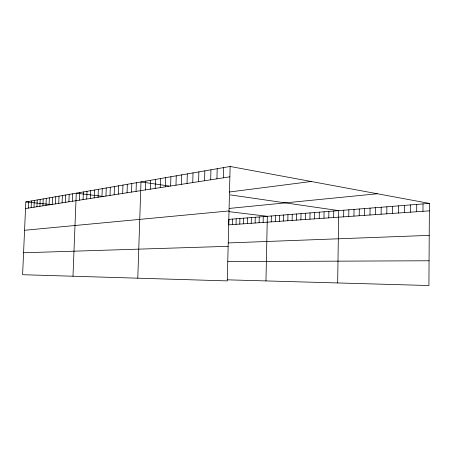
<?xml version="1.0" encoding="UTF-8"?>
<svg xmlns="http://www.w3.org/2000/svg" width="452" height="452" viewBox="0 0 452 452"><rect width="100%" height="100%" fill="white"/><g stroke="black" fill="none" stroke-linecap="round" stroke-linejoin="round"><path stroke-width="0.68" d="M230.13 166.472L227.283 280.895L22.6 274.709L25.82 201.925L230.13 166.472L429.4 203.4L428.92 285.528L227.396 279.828M410.518 212.169L410.574 204.903M416.693 211.734L416.744 204.411M422.97 211.299L423.021 203.908M392.59 213.417L392.658 206.327M398.472 213.005L398.534 205.858M404.444 212.593L404.506 205.383M375.51 214.61L375.584 207.683M381.115 214.22L381.189 207.242M386.805 213.824L386.878 206.784M353.95 216.118L354.035 209.4M359.216 215.751L359.3 208.982M364.561 215.372L364.645 208.558M369.99 214.994L370.069 208.123M337.672 282.946L338.717 210.621L230.322 194.897M343.65 216.836L343.746 210.22M348.763 216.48L348.854 209.813M319.219 218.542L319.321 212.163M323.965 218.209L324.067 211.785M328.779 217.875L328.875 211.4M333.661 217.531L333.757 211.016M300.908 219.819L301.021 213.621M305.388 219.508L305.495 213.265M309.931 219.186L310.038 212.903M314.541 218.864L314.648 212.536M283.596 221.028L283.715 214.999M287.834 220.729L287.952 214.66M292.133 220.429L292.246 214.316M296.489 220.13L296.602 213.971M265.962 280.918L267.335 216.299L229.074 211.666M271.228 221.892L271.347 215.983M275.296 221.604L275.415 215.66M279.421 221.316L279.539 215.327M251.216 223.288L251.346 217.576M255.131 223.017L255.261 217.259M259.103 222.734L259.233 216.949M263.132 222.457L263.256 216.627M232.384 224.604L232.52 219.073M236.051 224.345L236.187 218.779M239.769 224.085L239.905 218.485M243.532 223.825L243.668 218.186M247.351 223.559L247.481 217.881M216.932 178.828L217.197 168.715M223.328 177.834L223.587 167.607M198.597 181.67L198.869 171.896M204.57 180.743L204.841 170.856M210.677 179.8L210.948 169.799M181.45 184.331L181.727 174.867M187.038 183.467L187.314 173.901M192.755 182.58L193.027 172.907M165.375 186.829L165.658 177.659M170.619 186.015L170.901 176.749M175.975 185.184L176.257 175.817M145.442 189.919L145.73 181.116M150.273 189.173L150.561 180.275M155.205 188.405L155.494 179.421M160.234 187.625L160.522 178.546M127.052 192.778L127.345 184.309M131.515 192.083L131.809 183.529M136.063 191.377L136.357 182.744M137.787 278.189L141.001 181.936L168.935 185.987M110.022 195.417L110.316 187.258M114.158 194.778L114.452 186.54M118.373 194.123L118.667 185.812M122.673 193.456L122.967 185.066M94.208 197.874L94.508 190.004M98.056 197.275L98.355 189.337M101.971 196.665L102.271 188.659M105.96 196.049L106.254 187.964M72.987 276.228L76.269 193.168L103.875 196.513M79.495 200.157L79.789 192.558M83.078 199.598L83.371 191.936M86.722 199.033L87.021 191.303M90.434 198.456L90.733 190.659M55.472 203.886L55.765 196.727M58.743 203.377L59.037 196.157M62.071 202.858L62.37 195.58M65.455 202.332L65.755 194.993M68.902 201.801L69.196 194.394M72.405 201.253L72.704 193.789M39.895 206.298L40.194 199.428M42.912 205.835L43.206 198.908M45.974 205.355L46.268 198.377M49.087 204.875L49.381 197.835M52.251 204.383L52.551 197.287M28.312 208.101L28.606 201.439M31.143 207.66L31.437 200.948M34.013 207.214L34.307 200.451M36.934 206.762L37.228 199.942M25.527 208.53L229.876 176.817M229.333 192.01L311.247 181.501M229.198 208.434L377.369 193.761M24.566 230.277L229.023 210.937M429.4 203.4L228.898 219.361L228.763 224.853L429.355 210.852M228.311 242.933L429.214 235.379M23.572 252.775L228.147 246.323M227.848 261.623L429.067 260.77M25.82 201.925L51.539 204.615"/></g></svg>
